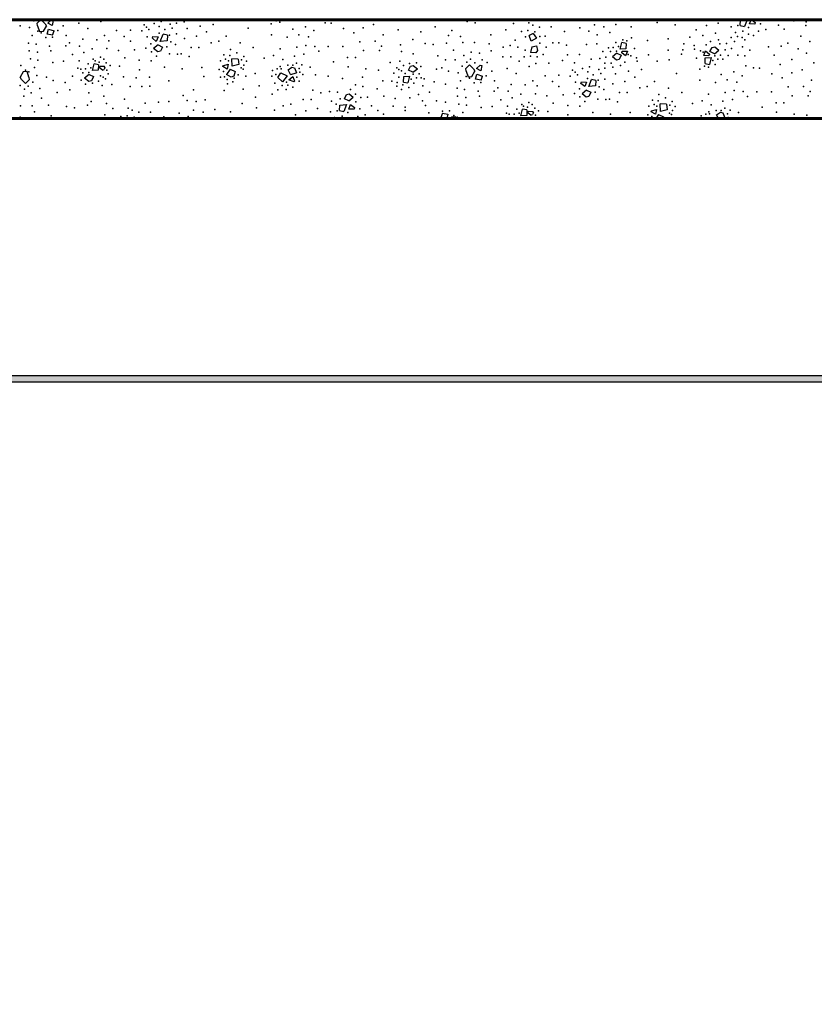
# Model space of a CAD drawing. Header units: metres. Extents: x -1.9 to 95.3, y -2.2 to 2.5.
# Drawn here: x 33.667 to 34.872, y 0.09 to 1.585 of the extents above; entities that cross this region are included whole.
import ezdxf

# ---------------------------------------------------------------- set-up
doc = ezdxf.new("R2010")
doc.units = ezdxf.units.M
doc.header["$MEASUREMENT"] = 0
for name, color, linetype in [('COTAS CORTE', 7, 'Continuous'), ('FORRO.EXEC', 7, 'Continuous'), ('LAJES.EST', 7, 'Continuous')]:
    doc.layers.add(name, color=color, linetype=linetype)
doc.layers.add('COTAS CORTE_Caneta_No__25', color=7, linetype='Continuous', lineweight=13, true_color=0x982312)
for name, color, linetype, lineweight in [('FORRO.EXEC_Caneta_No__241', 7, 'Continuous', 13), ('LAJES.EST_Caneta_No__1', 7, 'Continuous', 40), ('LAJES.EST_Caneta_No__241', 7, 'Continuous', 13)]:
    doc.layers.add(name, color=color, linetype=linetype, lineweight=lineweight)
doc.styles.add('GENERATED_STYLE_1', font='arial.ttf')
doc.dimstyles.new('GENERATED_STYLE__2', dxfattribs={"dimtxt": 0.05, "dimasz": 0.02375, "dimexe": 0.18, "dimexo": 0.267183, "dimgap": 0, "dimtad": 1, "dimzin": 0, "dimdsep": 46, "dimtxsty": 'GENERATED_STYLE_1', "dimblk": 'ARROWHEAD_11', "dimblk1": 'ARROWHEAD_11', "dimblk2": 'ARROWHEAD_11', "dimcen": 0.09, "dimclrd": 256, "dimclre": 256, "dimclrt": 256, "dimadec": 0, "dimazin": 0, "dimtfac": 1, "dimtdec": 4, "dimtmove": 0, "dimatfit": 3, "dimfxl": 0, "dimtolj": 1, "dimtzin": 0, "dimarcsym": 0})

# ---------------------------------------------------------------- blocks, each defined once
blk = doc.blocks.new('*X117', base_point=(89.4478, -2.115))
at = {"layer": 'LAJES.EST_Caneta_No__241', "color": 7, "linetype": 'Continuous', "lineweight": 13}
for p, q in [((33.6939, 1.5797), (33.6994, 1.585)), ((33.6999, 1.585), (33.7058, 1.579)), ((33.71, 1.5798), (33.7155, 1.5849)), ((33.7155, 1.5849), (33.7181, 1.5839)), ((34.7603, 1.5847), (34.764, 1.585)), ((34.7705, 1.585), (34.7665, 1.5749)), ((34.774, 1.5787), (34.7766, 1.585)), ((34.7777, 1.585), (34.7827, 1.5809)), ((33.6943, 1.5755), (33.6939, 1.5797)), ((33.6943, 1.5755), (33.6973, 1.5671)), ((33.7033, 1.5675), (33.7079, 1.5754)), ((33.7058, 1.579), (33.7079, 1.5754)), ((33.7088, 1.5633), (33.7109, 1.5709)), ((33.7166, 1.576), (33.71, 1.5798)), ((33.7109, 1.5709), (33.7193, 1.5681)), ((33.7181, 1.5839), (33.7166, 1.576)), ((34.76, 1.5763), (34.7603, 1.5847)), ((34.76, 1.5763), (34.7665, 1.5749)), ((34.782, 1.5783), (34.774, 1.5787)), ((34.7827, 1.5809), (34.782, 1.5783)), ((33.6973, 1.5671), (33.7033, 1.5675)), ((33.717, 1.5618), (33.7088, 1.5633)), ((33.717, 1.5618), (33.7193, 1.5681)), ((33.8685, 1.5569), (33.8692, 1.5595)), ((33.8743, 1.5521), (33.8685, 1.5569)), ((33.8692, 1.5595), (33.8771, 1.5591)), ((33.8771, 1.5591), (33.8743, 1.5521)), ((33.8804, 1.5522), (33.8847, 1.5629)), ((33.8911, 1.5615), (33.8847, 1.5629)), ((33.8911, 1.5615), (33.8908, 1.5531)), ((34.4461, 1.564), (34.44, 1.5613)), ((34.4427, 1.5523), (34.44, 1.5613)), ((34.4508, 1.5572), (34.4427, 1.5523)), ((34.4461, 1.564), (34.4508, 1.5572)), ((33.8771, 1.5467), (33.8702, 1.5411)), ((33.8766, 1.5361), (33.8702, 1.5411)), ((33.8771, 1.5467), (33.8837, 1.5435)), ((33.8908, 1.5531), (33.8804, 1.5522)), ((33.8837, 1.5435), (33.8807, 1.5371)), ((34.4438, 1.5438), (34.4417, 1.5352)), ((34.4438, 1.5438), (34.451, 1.5452)), ((34.451, 1.5452), (34.4524, 1.5383)), ((34.5778, 1.5401), (34.5804, 1.5504)), ((34.5865, 1.5407), (34.5778, 1.5401)), ((34.5869, 1.549), (34.5804, 1.5504)), ((34.5869, 1.549), (34.5865, 1.5407)), ((34.7141, 1.5366), (34.7172, 1.543)), ((34.7172, 1.543), (34.7213, 1.544)), ((34.7213, 1.544), (34.7276, 1.539)), ((33.8807, 1.5371), (33.8766, 1.5361)), ((33.9893, 1.5145), (33.9889, 1.5258)), ((33.9984, 1.5253), (33.9889, 1.5258)), ((33.9984, 1.5253), (33.9994, 1.517)), ((34.4498, 1.535), (34.4417, 1.5352)), ((34.4524, 1.5383), (34.4498, 1.535)), ((34.5728, 1.5342), (34.566, 1.5287)), ((34.5723, 1.5237), (34.566, 1.5287)), ((34.5728, 1.5342), (34.5795, 1.531)), ((34.5795, 1.531), (34.5764, 1.5247)), ((34.5804, 1.5349), (34.5811, 1.5375)), ((34.5862, 1.5301), (34.5804, 1.5349)), ((34.5811, 1.5375), (34.589, 1.5371)), ((34.589, 1.5371), (34.5862, 1.5301)), ((34.7046, 1.5306), (34.7074, 1.5376)), ((34.7125, 1.5302), (34.7046, 1.5306)), ((34.7067, 1.5186), (34.707, 1.527)), ((34.707, 1.527), (34.7158, 1.5275)), ((34.7074, 1.5376), (34.7132, 1.5328)), ((34.7132, 1.5328), (34.7125, 1.5302)), ((34.7158, 1.5275), (34.7132, 1.5172)), ((34.7208, 1.5334), (34.7141, 1.5366)), ((34.7208, 1.5334), (34.7276, 1.539)), ((33.7775, 1.5078), (33.7801, 1.5181)), ((33.7866, 1.5167), (33.7801, 1.5181)), ((33.7866, 1.5167), (33.7862, 1.5084)), ((33.7884, 1.512), (33.7891, 1.5146)), ((33.7925, 1.5087), (33.7884, 1.512)), ((33.7891, 1.5146), (33.7954, 1.5144)), ((33.7965, 1.5128), (33.7952, 1.5097)), ((33.7965, 1.5128), (33.7954, 1.5144)), ((33.9752, 1.5138), (33.9754, 1.5151)), ((33.9817, 1.51), (33.9752, 1.5138)), ((33.9754, 1.5151), (33.9834, 1.5174)), ((33.9834, 1.5174), (33.9817, 1.51)), ((33.9994, 1.517), (33.9893, 1.5145)), ((34.0741, 1.5092), (34.08, 1.5132)), ((34.08, 1.5132), (34.084, 1.5121)), ((34.084, 1.5121), (34.087, 1.5046)), ((34.2568, 1.5084), (34.2599, 1.5147)), ((34.2599, 1.5147), (34.264, 1.5157)), ((34.2635, 1.5052), (34.2703, 1.5107)), ((34.264, 1.5157), (34.2703, 1.5107)), ((34.3437, 1.5111), (34.3495, 1.5167)), ((34.3441, 1.5069), (34.3437, 1.5111)), ((34.3495, 1.5167), (34.3556, 1.5104)), ((34.3556, 1.5104), (34.3577, 1.5069)), ((34.3599, 1.5112), (34.3654, 1.5163)), ((34.3664, 1.5075), (34.3599, 1.5112)), ((34.3654, 1.5163), (34.3679, 1.5153)), ((34.3679, 1.5153), (34.3664, 1.5075)), ((34.5764, 1.5247), (34.5723, 1.5237)), ((34.7067, 1.5186), (34.7132, 1.5172)), ((33.6723, 1.5059), (33.6677, 1.498)), ((33.6698, 1.4944), (33.6677, 1.498)), ((33.6783, 1.5063), (33.6723, 1.5059)), ((33.6812, 1.4979), (33.6783, 1.5063)), ((33.6812, 1.4979), (33.6817, 1.4937)), ((33.7725, 1.5019), (33.7657, 1.4963)), ((33.772, 1.4913), (33.7657, 1.4963)), ((33.7725, 1.5019), (33.7792, 1.4987)), ((33.7792, 1.4987), (33.7761, 1.4923)), ((33.7862, 1.5084), (33.7775, 1.5078)), ((33.7925, 1.5087), (33.7952, 1.5097)), ((33.9864, 1.5098), (33.981, 1.5019)), ((33.9881, 1.4979), (33.981, 1.5019)), ((33.9864, 1.5098), (33.994, 1.5064)), ((33.9919, 1.4996), (33.9881, 1.4979)), ((33.994, 1.5064), (33.9919, 1.4996)), ((34.0587, 1.4973), (34.0632, 1.5044)), ((34.0587, 1.4973), (34.0658, 1.4909)), ((34.0632, 1.5044), (34.0727, 1.5)), ((34.0727, 1.5), (34.0658, 1.4909)), ((34.0779, 1.5018), (34.0741, 1.5092)), ((34.0754, 1.494), (34.0813, 1.4987)), ((34.0779, 1.5018), (34.087, 1.5046)), ((34.0813, 1.4987), (34.084, 1.4916)), ((34.2494, 1.4904), (34.2498, 1.4987)), ((34.2498, 1.4987), (34.2585, 1.4993)), ((34.2585, 1.4993), (34.2559, 1.489)), ((34.2635, 1.5052), (34.2568, 1.5084)), ((34.3441, 1.5069), (34.3471, 1.4985)), ((34.3471, 1.4985), (34.3531, 1.4989)), ((34.3531, 1.4989), (34.3577, 1.5069)), ((34.3586, 1.4947), (34.3607, 1.5023)), ((34.3607, 1.5023), (34.3691, 1.4995)), ((34.3669, 1.4932), (34.3691, 1.4995)), ((33.6759, 1.4881), (33.6698, 1.4944)), ((33.6817, 1.4937), (33.6759, 1.4881)), ((33.7761, 1.4923), (33.772, 1.4913)), ((34.0831, 1.4907), (34.0754, 1.494)), ((34.084, 1.4916), (34.0831, 1.4907)), ((34.2494, 1.4904), (34.2559, 1.489)), ((34.3669, 1.4932), (34.3586, 1.4947)), ((34.5183, 1.4883), (34.519, 1.4909)), ((34.5241, 1.4835), (34.5183, 1.4883)), ((34.519, 1.4909), (34.5269, 1.4905)), ((34.5269, 1.4905), (34.5241, 1.4835)), ((34.5302, 1.4836), (34.5345, 1.4943)), ((34.5406, 1.4845), (34.5302, 1.4836)), ((34.541, 1.4929), (34.5345, 1.4943)), ((34.541, 1.4929), (34.5406, 1.4845)), ((34.1596, 1.4651), (34.1627, 1.4715)), ((34.1663, 1.4619), (34.1596, 1.4651)), ((34.1627, 1.4715), (34.1668, 1.4725)), ((34.1663, 1.4619), (34.1731, 1.4675)), ((34.1668, 1.4725), (34.1731, 1.4675)), ((34.5269, 1.4781), (34.5201, 1.4725)), ((34.5264, 1.4675), (34.5201, 1.4725)), ((34.5305, 1.4685), (34.5264, 1.4675)), ((34.5269, 1.4781), (34.5336, 1.4749)), ((34.5336, 1.4749), (34.5305, 1.4685)), ((34.1522, 1.4472), (34.1526, 1.4555)), ((34.1526, 1.4555), (34.163, 1.4564)), ((34.163, 1.4564), (34.1587, 1.4457)), ((34.1663, 1.4495), (34.1691, 1.4565)), ((34.1691, 1.4565), (34.1749, 1.4517)), ((34.1749, 1.4517), (34.1742, 1.4491)), ((34.6391, 1.4459), (34.6387, 1.4572)), ((34.6483, 1.4567), (34.6387, 1.4572)), ((34.6483, 1.4567), (34.6492, 1.4484)), ((34.1522, 1.4472), (34.1587, 1.4457)), ((34.1742, 1.4491), (34.1663, 1.4495)), ((34.3083, 1.443), (34.3061, 1.4367)), ((34.3112, 1.435), (34.3061, 1.4367)), ((34.3083, 1.443), (34.3165, 1.4415)), ((34.3165, 1.4415), (34.3148, 1.435)), ((34.3221, 1.4373), (34.3207, 1.435)), ((34.3281, 1.4377), (34.3221, 1.4373)), ((34.329, 1.435), (34.3281, 1.4377)), ((34.4273, 1.4392), (34.4299, 1.4495)), ((34.4361, 1.4398), (34.4273, 1.4392)), ((34.4364, 1.4481), (34.4299, 1.4495)), ((34.4364, 1.4481), (34.4361, 1.4398)), ((34.4382, 1.4434), (34.4389, 1.4461)), ((34.4423, 1.4401), (34.4382, 1.4434)), ((34.4389, 1.4461), (34.4452, 1.4458)), ((34.4423, 1.4401), (34.445, 1.4411)), ((34.4463, 1.4442), (34.445, 1.4411)), ((34.4463, 1.4442), (34.4452, 1.4458)), ((34.625, 1.4452), (34.6252, 1.4466)), ((34.6315, 1.4415), (34.625, 1.4452)), ((34.6252, 1.4466), (34.6332, 1.4488)), ((34.6332, 1.4488), (34.6315, 1.4415)), ((34.6362, 1.4412), (34.632, 1.435)), ((34.6362, 1.4412), (34.6438, 1.4378)), ((34.6492, 1.4484), (34.6391, 1.4459)), ((34.6438, 1.4378), (34.643, 1.435)), ((34.7125, 1.435), (34.713, 1.4358)), ((34.713, 1.4358), (34.7147, 1.435)), ((34.7239, 1.4406), (34.7298, 1.4446)), ((34.7268, 1.435), (34.7239, 1.4406)), ((34.7298, 1.4446), (34.7338, 1.4435)), ((34.7336, 1.435), (34.7368, 1.436)), ((34.7338, 1.4435), (34.7368, 1.436))]:
    blk.add_line(p, q, dxfattribs=at)
for p in [(33.6678, 1.5756), (33.6822, 1.573), (33.6885, 1.5833), (33.7332, 1.5757), (33.7568, 1.5798), (33.7704, 1.5719), (33.7902, 1.5824), (33.8558, 1.5773), (33.8596, 1.5738), (33.8632, 1.5702), (33.8711, 1.5795), (33.8789, 1.5747), (33.8815, 1.5821), (33.8872, 1.57), (33.8956, 1.5783), (33.8985, 1.572), (33.9048, 1.58), (33.9168, 1.5816), (33.9212, 1.5717), (33.9288, 1.5841), (33.9408, 1.5753), (33.9605, 1.5779), (34.0136, 1.5721), (34.0487, 1.5787), (34.0559, 1.5831), (34.0619, 1.5815), (34.0815, 1.5707), (34.1006, 1.5743), (34.1185, 1.5836), (34.1305, 1.5804), (34.1396, 1.58), (34.1582, 1.5715), (34.1883, 1.5728), (34.204, 1.5775), (34.241, 1.5698), (34.2764, 1.5837), (34.2938, 1.5838), (34.2975, 1.5744), (34.3184, 1.5845), (34.3457, 1.5823), (34.3578, 1.5804), (34.3777, 1.5846), (34.4043, 1.5698), (34.4162, 1.5793), (34.4394, 1.5801), (34.4456, 1.5769), (34.4557, 1.5739), (34.4734, 1.5741), (34.5167, 1.5725), (34.5387, 1.5772), (34.5533, 1.5741), (34.5711, 1.5779), (34.5947, 1.5743), (34.6342, 1.5807), (34.6615, 1.5771), (34.6748, 1.5838), (34.6933, 1.5698), (34.7086, 1.5762), (34.7267, 1.5797), (34.7464, 1.5743), (34.7565, 1.576), (34.7725, 1.5733), (34.7909, 1.5788), (34.7988, 1.57), (34.8085, 1.5838), (34.8182, 1.5766), (34.8267, 1.5709), (34.8415, 1.5831), (34.8597, 1.5763), (34.8598, 1.5816), (33.686, 1.5608), (33.6947, 1.5676), (33.6997, 1.565), (33.7066, 1.558), (33.7169, 1.5584), (33.7249, 1.5687), (33.7375, 1.5609), (33.7628, 1.5554), (33.7958, 1.5609), (33.8142, 1.5686), (33.8256, 1.5597), (33.8352, 1.5693), (33.8523, 1.5679), (33.8603, 1.559), (33.8786, 1.5645), (33.8946, 1.5618), (33.9048, 1.5635), (33.9171, 1.5565), (33.9351, 1.56), (33.9505, 1.5664), (33.9803, 1.5599), (34.0491, 1.5619), (34.0727, 1.5584), (34.0905, 1.5622), (34.1051, 1.5591), (34.1131, 1.5687), (34.1739, 1.5653), (34.2182, 1.5619), (34.2756, 1.5665), (34.3175, 1.561), (34.3226, 1.5684), (34.3357, 1.5596), (34.3815, 1.5619), (34.4283, 1.5672), (34.4342, 1.5589), (34.4378, 1.5684), (34.4486, 1.5664), (34.4561, 1.5593), (34.4642, 1.5602), (34.4934, 1.567), (34.5306, 1.5675), (34.5431, 1.5619), (34.5623, 1.5655), (34.5951, 1.5575), (34.6506, 1.556), (34.6833, 1.5583), (34.703, 1.561), (34.7226, 1.5645), (34.7464, 1.5578), (34.7526, 1.5658), (34.7556, 1.5595), (34.7629, 1.5579), (34.764, 1.5678), (34.7723, 1.5631), (34.7799, 1.5609), (34.7879, 1.5676), (34.8521, 1.5599), (33.6807, 1.5496), (33.692, 1.5479), (33.7125, 1.545), (33.7369, 1.5454), (33.7427, 1.5501), (33.7581, 1.545), (33.7773, 1.5406), (33.784, 1.5547), (33.7995, 1.5414), (33.8023, 1.5532), (33.8353, 1.5525), (33.8587, 1.5416), (33.8662, 1.5485), (33.8903, 1.5439), (33.8963, 1.5516), (33.9033, 1.5474), (33.927, 1.543), (33.9388, 1.543), (33.9578, 1.5501), (33.969, 1.5525), (33.9867, 1.54), (34.0013, 1.5498), (34.0215, 1.543), (34.0621, 1.5409), (34.0873, 1.5434), (34.1012, 1.546), (34.1146, 1.5446), (34.1351, 1.5444), (34.1574, 1.5443), (34.183, 1.5516), (34.2062, 1.5524), (34.2161, 1.5447), (34.2448, 1.5471), (34.2636, 1.5548), (34.2823, 1.5491), (34.2945, 1.5472), (34.3147, 1.5495), (34.3393, 1.5502), (34.3568, 1.5503), (34.3791, 1.5486), (34.4006, 1.5433), (34.4112, 1.5457), (34.4185, 1.5542), (34.4229, 1.5434), (34.456, 1.5495), (34.4655, 1.5434), (34.4756, 1.5501), (34.4846, 1.5498), (34.4966, 1.5465), (34.5266, 1.5476), (34.5427, 1.5484), (34.5602, 1.5424), (34.5674, 1.5427), (34.5714, 1.5505), (34.5752, 1.5444), (34.5819, 1.5547), (34.5879, 1.5532), (34.5998, 1.5411), (34.6195, 1.5536), (34.6745, 1.5482), (34.6899, 1.5457), (34.6908, 1.5403), (34.7085, 1.5469), (34.7149, 1.5521), (34.727, 1.5547), (34.7292, 1.5484), (34.7389, 1.5487), (34.7466, 1.5415), (34.7514, 1.5522), (34.7635, 1.5437), (34.7667, 1.5544), (34.8028, 1.544), (34.8222, 1.5448), (34.8323, 1.5494), (34.8477, 1.541), (34.8657, 1.5519), (33.6816, 1.5376), (33.6836, 1.5255), (33.694, 1.5358), (33.7146, 1.5376), (33.7471, 1.5321), (33.7642, 1.5353), (33.7788, 1.5249), (33.7897, 1.5282), (33.7948, 1.5252), (33.8168, 1.5381), (33.8265, 1.5271), (33.8414, 1.5395), (33.8671, 1.5365), (33.8747, 1.5296), (33.8942, 1.5333), (33.9063, 1.5326), (33.912, 1.533), (33.9242, 1.529), (33.9769, 1.5315), (33.9794, 1.525), (33.9859, 1.5305), (33.9967, 1.535), (34.0069, 1.5293), (34.0378, 1.5267), (34.0523, 1.5306), (34.084, 1.5298), (34.0982, 1.5328), (34.1211, 1.5371), (34.1645, 1.5276), (34.1765, 1.5277), (34.1887, 1.5381), (34.2131, 1.5381), (34.2461, 1.5369), (34.264, 1.533), (34.3014, 1.53), (34.3251, 1.5387), (34.341, 1.5307), (34.3507, 1.5254), (34.3521, 1.5359), (34.3643, 1.534), (34.3824, 1.5378), (34.3998, 1.5288), (34.4119, 1.5289), (34.4322, 1.5286), (34.434, 1.5386), (34.442, 1.5296), (34.4522, 1.5287), (34.4609, 1.5321), (34.4982, 1.5316), (34.5162, 1.5321), (34.5339, 1.5252), (34.547, 1.5262), (34.5518, 1.5369), (34.5563, 1.5282), (34.5634, 1.5366), (34.5722, 1.5372), (34.59, 1.5321), (34.594, 1.5301), (34.6028, 1.5274), (34.6207, 1.5316), (34.6508, 1.5389), (34.671, 1.5325), (34.673, 1.5393), (34.6938, 1.5266), (34.6996, 1.5376), (34.7036, 1.5356), (34.7214, 1.5304), (34.7262, 1.525), (34.7302, 1.5311), (34.7334, 1.5253), (34.7373, 1.5395), (34.7418, 1.5307), (34.7561, 1.5311), (34.7667, 1.53), (34.7746, 1.5387), (34.8114, 1.531), (34.8604, 1.5343), (33.669, 1.5154), (33.6896, 1.5126), (33.6949, 1.5238), (33.7175, 1.5202), (33.7338, 1.522), (33.7555, 1.5116), (33.7572, 1.5225), (33.7599, 1.5101), (33.7671, 1.5104), (33.7711, 1.5181), (33.7749, 1.512), (33.7816, 1.5224), (33.7876, 1.5208), (33.7985, 1.5195), (33.8042, 1.5154), (33.8183, 1.5145), (33.8486, 1.5235), (33.8668, 1.5226), (33.8866, 1.5128), (33.9134, 1.5104), (33.9433, 1.5126), (33.9718, 1.5225), (33.9839, 1.5224), (34.0031, 1.512), (34.0035, 1.5239), (34.0061, 1.51), (34.0072, 1.5158), (34.0113, 1.5222), (34.0579, 1.5103), (34.0624, 1.514), (34.0635, 1.5106), (34.0661, 1.5245), (34.0737, 1.5161), (34.0814, 1.5161), (34.0868, 1.5192), (34.0911, 1.5108), (34.0951, 1.5165), (34.1076, 1.5131), (34.1432, 1.5211), (34.1651, 1.5135), (34.1921, 1.5104), (34.229, 1.5203), (34.2389, 1.5118), (34.2436, 1.5219), (34.2495, 1.5153), (34.2586, 1.5185), (34.2689, 1.5198), (34.2754, 1.5139), (34.2991, 1.51), (34.3076, 1.5122), (34.3132, 1.524), (34.3278, 1.5242), (34.3383, 1.5147), (34.3453, 1.5204), (34.3573, 1.5197), (34.3686, 1.5241), (34.3762, 1.5199), (34.4066, 1.5112), (34.4246, 1.5222), (34.44, 1.5138), (34.4501, 1.5184), (34.4695, 1.5191), (34.4903, 1.5229), (34.5088, 1.5195), (34.5209, 1.5109), (34.5313, 1.5135), (34.5546, 1.5114), (34.5547, 1.519), (34.5644, 1.5193), (34.5666, 1.513), (34.5786, 1.5155), (34.5851, 1.5208), (34.6037, 1.5219), (34.6338, 1.522), (34.6522, 1.5242), (34.6985, 1.5101), (34.7057, 1.5145), (34.7117, 1.5129), (34.7184, 1.5233), (34.7222, 1.5172), (34.7683, 1.515), (34.7803, 1.5118), (34.7894, 1.5114), (34.8206, 1.517), (34.8383, 1.5245), (34.8717, 1.5198), (33.6759, 1.5084), (33.6809, 1.5058), (33.6934, 1.5004), (33.7077, 1.4978), (33.7475, 1.4993), (33.7631, 1.5042), (33.7719, 1.5049), (33.7897, 1.4997), (33.7937, 1.4978), (33.7971, 1.4952), (33.7995, 1.5087), (33.8013, 1.503), (33.8246, 1.4983), (33.8439, 1.4967), (33.8487, 1.5092), (33.8638, 1.4981), (33.9462, 1.4987), (33.9698, 1.5093), (33.9718, 1.4979), (33.9763, 1.5066), (33.9777, 1.4983), (33.9926, 1.4965), (33.9986, 1.5013), (34.0099, 1.4996), (34.0243, 1.5035), (34.0496, 1.4996), (34.0507, 1.5079), (34.0557, 1.5017), (34.0877, 1.4979), (34.0918, 1.5053), (34.0966, 1.5018), (34.1156, 1.5013), (34.1351, 1.4996), (34.1568, 1.4958), (34.1873, 1.4979), (34.2114, 1.5087), (34.2346, 1.5041), (34.242, 1.4978), (34.2423, 1.5093), (34.2463, 1.5073), (34.2519, 1.5035), (34.2611, 1.495), (34.2641, 1.5022), (34.2689, 1.4967), (34.2729, 1.5028), (34.2761, 1.497), (34.2805, 1.4955), (34.3176, 1.5071), (34.332, 1.5044), (34.3445, 1.499), (34.3495, 1.4964), (34.3747, 1.5001), (34.383, 1.5071), (34.4202, 1.5033), (34.464, 1.5), (34.4851, 1.5007), (34.5021, 1.4993), (34.5056, 1.5087), (34.5094, 1.5052), (34.513, 1.5016), (34.5284, 1.4959), (34.5287, 1.5061), (34.537, 1.5014), (34.5454, 1.5097), (34.5483, 1.5034), (34.571, 1.5031), (34.5906, 1.5067), (34.6003, 1.4979), (34.6103, 1.5093), (34.6634, 1.5035), (34.7313, 1.5021), (34.7505, 1.5057), (34.763, 1.5001), (34.808, 1.5029), (34.8237, 1.4967), (34.8381, 1.5042), (34.8538, 1.509), (33.668, 1.4851), (33.68, 1.4844), (33.687, 1.4901), (33.6976, 1.4806), (33.7178, 1.4926), (33.7359, 1.4899), (33.7606, 1.4932), (33.7671, 1.4872), (33.7774, 1.4886), (33.7865, 1.4918), (33.7924, 1.4851), (33.807, 1.4868), (33.8348, 1.4836), (33.8525, 1.4839), (33.8645, 1.484), (33.8932, 1.4921), (33.9818, 1.4945), (33.9823, 1.4875), (33.9904, 1.4906), (34.0302, 1.4848), (34.054, 1.4887), (34.0652, 1.4854), (34.0718, 1.4905), (34.0737, 1.4856), (34.0812, 1.4827), (34.0911, 1.4917), (34.1766, 1.486), (34.1874, 1.4836), (34.2177, 1.4925), (34.2318, 1.4917), (34.2391, 1.4843), (34.2397, 1.49), (34.2484, 1.4862), (34.2572, 1.4821), (34.2649, 1.4889), (34.2788, 1.4846), (34.2957, 1.491), (34.3129, 1.4874), (34.3305, 1.481), (34.3358, 1.4922), (34.3564, 1.4894), (34.3667, 1.4898), (34.3873, 1.4923), (34.3925, 1.4815), (34.4126, 1.4868), (34.4338, 1.4861), (34.4456, 1.4923), (34.4521, 1.4846), (34.4754, 1.4911), (34.4851, 1.4839), (34.5101, 1.4904), (34.5444, 1.4932), (34.5462, 1.4831), (34.5546, 1.4949), (34.5669, 1.4879), (34.5849, 1.4915), (34.6076, 1.4815), (34.6188, 1.4839), (34.6301, 1.4913), (34.6511, 1.4812), (34.6989, 1.4933), (34.7225, 1.4898), (34.7403, 1.4936), (34.7549, 1.4905), (34.8328, 1.483), (34.8561, 1.4838), (34.868, 1.4933), (33.6733, 1.4689), (33.6747, 1.4794), (33.6844, 1.4741), (33.7003, 1.4661), (33.724, 1.4748), (33.7434, 1.4787), (33.772, 1.4741), (33.7946, 1.469), (33.9149, 1.47), (33.9308, 1.4788), (33.9774, 1.4777), (34.0062, 1.4796), (34.0248, 1.4674), (34.0503, 1.472), (34.0586, 1.4785), (34.0715, 1.479), (34.1118, 1.4781), (34.124, 1.474), (34.1371, 1.4761), (34.1492, 1.4753), (34.1687, 1.4791), (34.1763, 1.4721), (34.1847, 1.467), (34.1946, 1.4676), (34.2095, 1.48), (34.2192, 1.469), (34.2365, 1.4656), (34.2463, 1.4789), (34.2587, 1.4665), (34.2718, 1.4717), (34.2889, 1.475), (34.3314, 1.469), (34.3418, 1.4793), (34.3438, 1.4672), (34.3623, 1.4764), (34.3644, 1.469), (34.3867, 1.4768), (34.4079, 1.4764), (34.414, 1.4667), (34.4271, 1.472), (34.4494, 1.4728), (34.4666, 1.4695), (34.4912, 1.4709), (34.5085, 1.473), (34.516, 1.4799), (34.5169, 1.4679), (34.5401, 1.4753), (34.5531, 1.4789), (34.5768, 1.4744), (34.5886, 1.4744), (34.6365, 1.4714), (34.6465, 1.4664), (34.6713, 1.4744), (34.7119, 1.4723), (34.7372, 1.4748), (34.751, 1.4774), (34.7644, 1.476), (34.7709, 1.4685), (34.7849, 1.4758), (34.8072, 1.4758), (34.8385, 1.4695), (34.8629, 1.4695), (34.8659, 1.4761), (33.6686, 1.4545), (33.6861, 1.4546), (33.7107, 1.4553), (33.7379, 1.4531), (33.7501, 1.4512), (33.7699, 1.4554), (33.7756, 1.4611), (33.7986, 1.4578), (33.826, 1.4645), (33.8317, 1.4509), (33.8573, 1.4582), (33.8775, 1.4601), (33.8935, 1.4611), (33.9214, 1.4625), (33.9348, 1.4611), (33.9487, 1.4637), (34.0045, 1.458), (34.0265, 1.4515), (34.067, 1.4546), (34.0782, 1.4569), (34.0972, 1.4641), (34.109, 1.464), (34.1189, 1.4505), (34.14, 1.4612), (34.147, 1.457), (34.1531, 1.4648), (34.1772, 1.4602), (34.2007, 1.4546), (34.2337, 1.4539), (34.252, 1.4524), (34.2779, 1.4621), (34.2827, 1.4547), (34.2991, 1.4617), (34.3129, 1.4599), (34.3334, 1.4569), (34.3447, 1.4553), (34.3673, 1.4517), (34.3836, 1.4534), (34.3969, 1.4635), (34.407, 1.4539), (34.4287, 1.4563), (34.4314, 1.4538), (34.4374, 1.4522), (34.4395, 1.4596), (34.4446, 1.4566), (34.4483, 1.4509), (34.4763, 1.4585), (34.4984, 1.4549), (34.5166, 1.454), (34.5245, 1.461), (34.544, 1.4647), (34.5561, 1.464), (34.5618, 1.4645), (34.574, 1.4604), (34.6216, 1.4539), (34.6267, 1.4629), (34.6292, 1.4564), (34.6337, 1.4538), (34.6357, 1.4619), (34.6533, 1.4553), (34.6567, 1.4607), (34.6612, 1.4536), (34.6876, 1.4581), (34.7022, 1.462), (34.7159, 1.4559), (34.7338, 1.4612), (34.7367, 1.4507), (34.748, 1.4642), (34.793, 1.4525), (34.8143, 1.459), (34.8263, 1.4591), (33.6678, 1.4373), (33.6897, 1.4452), (33.7149, 1.4392), (33.7965, 1.4406), (33.8085, 1.4501), (33.8205, 1.438), (33.83, 1.4393), (33.8378, 1.4477), (33.8408, 1.4372), (33.848, 1.4447), (33.8657, 1.4449), (33.8856, 1.4379), (33.909, 1.4433), (33.9229, 1.4383), (33.9309, 1.448), (33.9455, 1.4449), (33.9545, 1.4363), (33.9633, 1.4487), (33.9869, 1.4451), (34.0537, 1.4479), (34.0855, 1.4406), (34.1009, 1.447), (34.1148, 1.4353), (34.1386, 1.4452), (34.1448, 1.4366), (34.1488, 1.4468), (34.1562, 1.4386), (34.1648, 1.4441), (34.1801, 1.4384), (34.1831, 1.4496), (34.1911, 1.4408), (34.2104, 1.4474), (34.2189, 1.4417), (34.2519, 1.4471), (34.2879, 1.4439), (34.3005, 1.4361), (34.3084, 1.4465), (34.3188, 1.4468), (34.3257, 1.4398), (34.3307, 1.4372), (34.3394, 1.444), (34.4053, 1.443), (34.4097, 1.4415), (34.4129, 1.4357), (34.4169, 1.4418), (34.4209, 1.4495), (34.4217, 1.4363), (34.4247, 1.4434), (34.4493, 1.4401), (34.454, 1.4468), (34.4681, 1.4459), (34.4986, 1.4406), (34.5364, 1.4442), (34.5632, 1.4418), (34.5931, 1.444), (34.6196, 1.4407), (34.6261, 1.438), (34.6529, 1.4434), (34.6559, 1.4414), (34.657, 1.4472), (34.7005, 1.4393), (34.7077, 1.4417), (34.7122, 1.4455), (34.7133, 1.442), (34.7235, 1.4475), (34.7312, 1.4475), (34.7409, 1.4422), (34.7417, 1.4367), (34.7449, 1.4479), (34.7574, 1.4445), (34.815, 1.4449), (34.8419, 1.4418), (34.8612, 1.4401)]:
    blk.add_point(p, dxfattribs=at)
blk = doc.blocks.new('*D118', base_point=(89.4478, -2.115))
at = {"layer": 'COTAS CORTE_Caneta_No__25', "linetype": 'Continuous', "lineweight": 13, "true_color": 0x982312}
for points in [[(32.5459, 1.035), (32.5464, 1.0326), (32.5477, 1.0306), (32.5498, 1.0292), (32.5521, 1.0287), (32.5545, 1.0292), (32.5566, 1.0306), (32.5579, 1.0326), (32.5584, 1.035), (32.5579, 1.0374), (32.5566, 1.0394), (32.5545, 1.0408), (32.5521, 1.0412), (32.5498, 1.0408), (32.5477, 1.0394), (32.5464, 1.0374)], [(32.5459, -2.115), (32.5464, -2.1174), (32.5477, -2.1194), (32.5498, -2.1208), (32.5521, -2.1212), (32.5545, -2.1208), (32.5566, -2.1194), (32.5579, -2.1174), (32.5584, -2.115), (32.5579, -2.1126), (32.5566, -2.1106), (32.5545, -2.1092), (32.5521, -2.1088), (32.5498, -2.1092), (32.5477, -2.1106), (32.5464, -2.1126)]]:
    blk.add_hatch(color=24, dxfattribs=at).paths.add_polyline_path(points)
at = {"layer": 'COTAS CORTE_Caneta_No__25', "color": 24, "linetype": 'Continuous', "lineweight": 13, "true_color": 0x982312}
for p, q in [((32.5459, 1.035), (32.5287, 1.035)), ((32.8193, 1.035), (32.5584, 1.035)), ((32.5521, -2.1088), (32.5521, 1.0287)), ((32.5459, -2.115), (32.5287, -2.115)), ((32.5521, -2.1275), (32.5521, -2.1212)), ((32.8193, -2.115), (32.5584, -2.115))]:
    blk.add_line(p, q, dxfattribs=at)
for centre in [(32.5521, 1.035), (32.5521, -2.115)]:
    blk.add_circle(centre, 0.00625, dxfattribs=at)
at = {"layer": 'COTAS CORTE_Caneta_No__25', "color": 24, "lineweight": 13, "true_color": 0x982312, "char_height": 0.05, "attachment_point": 7, "rotation": 90, "style": 'GENERATED_STYLE_1'}
for s, insert in [('\\A1;{\\pql;\\fArial|b0|i0|c0|p0;\\W1.000000;0,01}', (32.5421, 0.8953)), ('\\A1;{\\pql;\\fArial|b0|i0|c0|p0;\\W1.000000;3,15}', (32.5421, -0.6735))]:
    blk.add_mtext(s, dxfattribs=dict(at, insert=insert))
blk = doc.blocks.new('ARROWHEAD_11')
at = {"color": 0, "linetype": 'Continuous', "lineweight": 0}
blk.add_line((0, 0), (-1, 0), dxfattribs=at)
at = {"color": 0, "linetype": 'Continuous', "lineweight": 0, "const_width": 0.25, "flags": 128}
blk.add_lwpolyline([(-0.125, 0, 1), (0.125, 0, 1)], format="xyb", close=True, dxfattribs=at)
blk = doc.blocks.new('*D119', base_point=(89.4478, -2.115))
at = {"layer": 'COTAS CORTE_Caneta_No__25', "linetype": 'Continuous', "lineweight": 13, "true_color": 0x982312}
for points in [[(32.5459, 1.045), (32.5464, 1.0426), (32.5477, 1.0406), (32.5498, 1.0392), (32.5521, 1.0387), (32.5545, 1.0392), (32.5566, 1.0406), (32.5579, 1.0426), (32.5584, 1.045), (32.5579, 1.0474), (32.5566, 1.0494), (32.5545, 1.0508), (32.5521, 1.0512), (32.5498, 1.0508), (32.5477, 1.0494), (32.5464, 1.0474)], [(32.5459, 1.035), (32.5464, 1.0326), (32.5477, 1.0306), (32.5498, 1.0292), (32.5521, 1.0287), (32.5545, 1.0292), (32.5566, 1.0306), (32.5579, 1.0326), (32.5584, 1.035), (32.5579, 1.0374), (32.5566, 1.0394), (32.5545, 1.0408), (32.5521, 1.0412), (32.5498, 1.0408), (32.5477, 1.0394), (32.5464, 1.0374)]]:
    blk.add_hatch(color=24, dxfattribs=at).paths.add_polyline_path(points)
at = {"layer": 'COTAS CORTE_Caneta_No__25', "color": 24, "linetype": 'Continuous', "lineweight": 13, "true_color": 0x982312}
for p, q in [((32.5459, 1.045), (32.5287, 1.045)), ((32.5459, 1.035), (32.5287, 1.035)), ((32.5521, 1.035), (32.5521, 1.0387)), ((32.8193, 1.045), (32.5584, 1.045)), ((32.8193, 1.035), (32.5584, 1.035))]:
    blk.add_line(p, q, dxfattribs=at)
for centre in [(32.5521, 1.045), (32.5521, 1.035)]:
    blk.add_circle(centre, 0.00625, dxfattribs=at)
blk = doc.blocks.new('*D120', base_point=(89.4478, -2.115))
at = {"layer": 'COTAS CORTE_Caneta_No__25', "linetype": 'Continuous', "lineweight": 13, "true_color": 0x982312}
for points in [[(32.5459, 1.435), (32.5464, 1.4326), (32.5477, 1.4306), (32.5498, 1.4292), (32.5521, 1.4287), (32.5545, 1.4292), (32.5566, 1.4306), (32.5579, 1.4326), (32.5584, 1.435), (32.5579, 1.4374), (32.5566, 1.4394), (32.5545, 1.4408), (32.5521, 1.4412), (32.5498, 1.4408), (32.5477, 1.4394), (32.5464, 1.4374)], [(32.5459, 1.045), (32.5464, 1.0426), (32.5477, 1.0406), (32.5498, 1.0392), (32.5521, 1.0387), (32.5545, 1.0392), (32.5566, 1.0406), (32.5579, 1.0426), (32.5584, 1.045), (32.5579, 1.0474), (32.5566, 1.0494), (32.5545, 1.0508), (32.5521, 1.0512), (32.5498, 1.0508), (32.5477, 1.0494), (32.5464, 1.0474)]]:
    blk.add_hatch(color=24, dxfattribs=at).paths.add_polyline_path(points)
at = {"layer": 'COTAS CORTE_Caneta_No__25', "color": 24, "linetype": 'Continuous', "lineweight": 13, "true_color": 0x982312}
for p, q in [((32.5521, 1.4412), (32.5521, 1.4475)), ((32.5459, 1.435), (32.5287, 1.435)), ((32.5521, 1.0512), (32.5521, 1.4287)), ((32.8193, 1.435), (32.5584, 1.435)), ((32.5459, 1.045), (32.5287, 1.045)), ((32.8193, 1.045), (32.5584, 1.045))]:
    blk.add_line(p, q, dxfattribs=at)
for centre in [(32.5521, 1.435), (32.5521, 1.045)]:
    blk.add_circle(centre, 0.00625, dxfattribs=at)
at = {"layer": 'COTAS CORTE_Caneta_No__25', "color": 24, "lineweight": 13, "true_color": 0x982312, "insert": (32.5421, 1.1733), "char_height": 0.05, "attachment_point": 7, "rotation": 90, "style": 'GENERATED_STYLE_1'}
blk.add_mtext('\\A1;{\\pql;\\fArial|b0|i0|c0|p0;\\W1.000000;0,39}', dxfattribs=at)

msp = doc.modelspace()

# ---------------------------------------------------------------- hatches: boundary and pattern name
at = {"layer": 'FORRO.EXEC', "linetype": 'Continuous', "lineweight": 0, "true_color": 0xffffff}
msp.add_hatch(color=7, dxfattribs=at).paths.add_polyline_path([(36.8972, 1.045), (32.8472, 1.045), (32.8472, 1.035), (36.8972, 1.035)])

# ---------------------------------------------------------------- linework, layer by layer
at = {"layer": 'FORRO.EXEC_Caneta_No__241', "color": 7, "linetype": 'Continuous', "lineweight": 13}
for p, q in [((36.8972, 1.045), (32.8472, 1.045)), ((36.8972, 1.035), (32.8472, 1.035))]:
    msp.add_line(p, q, dxfattribs=at)
at = {"layer": 'LAJES.EST_Caneta_No__1', "color": 7, "linetype": 'Continuous', "lineweight": 40}
for p, q in [((37.0972, 1.585), (32.8472, 1.585)), ((36.8972, 1.435), (32.8472, 1.435))]:
    msp.add_line(p, q, dxfattribs=at)

# ---------------------------------------------------------------- block references
at = {"layer": 'LAJES.EST', "lineweight": 0}
msp.add_blockref('*X117', (89.4478, -2.115), dxfattribs=at)

# ---------------------------------------------------------------- dimensions: what is measured, and where the dimension line sits
at = {"layer": 'COTAS CORTE', "color": 24, "linetype": 'Continuous', "lineweight": 13, "true_color": 0x982312}
for base, p1, p2, picture, middle in [((32.5521, 1.435), (34.8722, 1.045), (32.6472, 1.435), '*D120', (32.5171, 1.238)), ((32.5521, 1.045), (34.8722, 1.035), (34.8722, 1.045), '*D119', (32.5171, 0.96)), ((32.5521, 1.035), (32.8472, -2.115), (34.8722, 1.035), '*D118', (32.5171, -0.6087))]:
    dim = msp.add_linear_dim(base=base, p1=p1, p2=p2, angle=90, dimstyle='GENERATED_STYLE__2', dxfattribs=at)
    dim.commit()
    dim.dimension.update_dxf_attribs({"geometry": picture, "text_midpoint": middle, "dimtype": 160, "text_rotation": 90})

doc.saveas('drawing.dxf')
